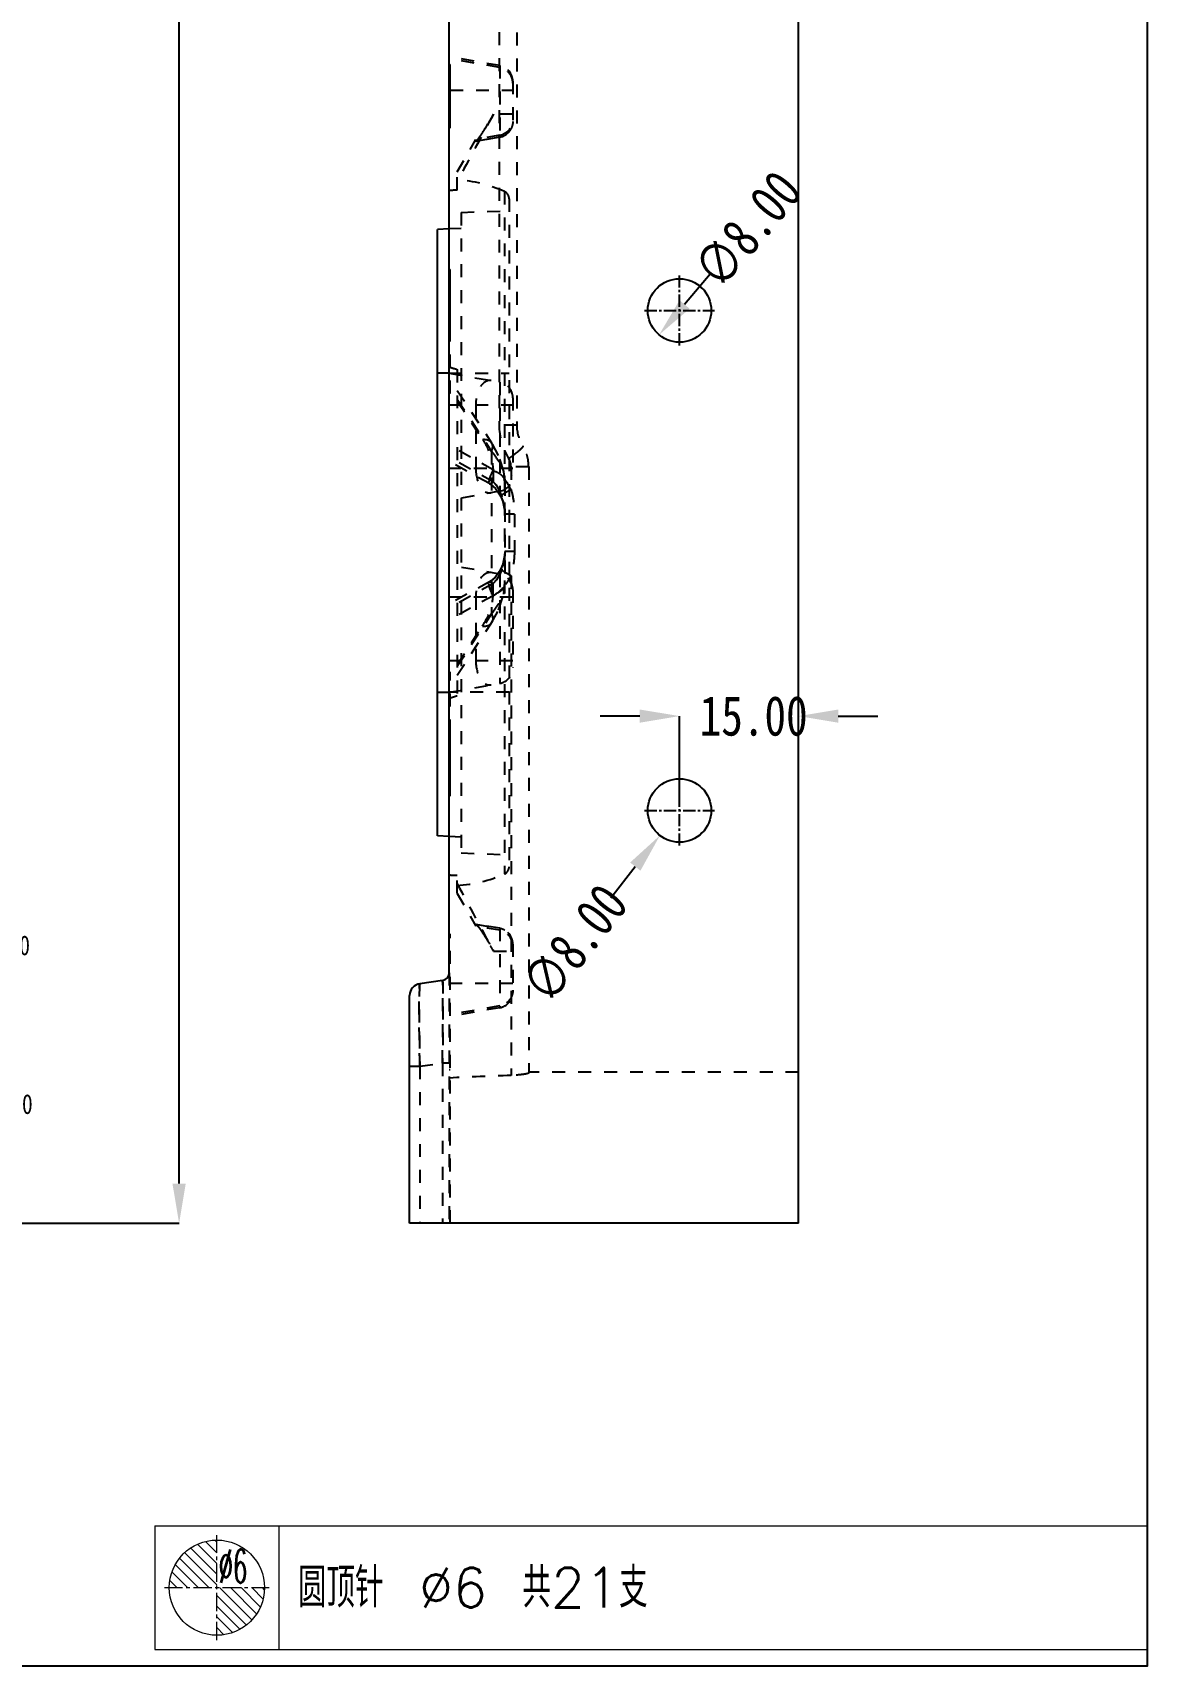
# Model space of a CAD drawing. Header units: millimetres. Extents: x 780 to 4384, y -938 to 1268.
# Drawn here: x 2086.3 to 2226.7, y -202.3 to 3.5 of the extents above; entities that cross this region are included whole.
import ezdxf

# ---------------------------------------------------------------- set-up
doc = ezdxf.new("R2010")
doc.units = ezdxf.units.MM
doc.header["$LTSCALE"] = 16.335
doc.header["$PDMODE"] = 3
doc.header["$PDSIZE"] = 0.3125
doc.linetypes.add('CENTER', pattern=[0.6, 0.375, -0.075, 0.075, -0.075])
doc.linetypes.add('HIDDEN', pattern=[0.2, 0.1, -0.1])
doc.layers.get('0').update_dxf_attribs({"linetype": 'CONTINUOUS'})
doc.layers.get('Defpoints').update_dxf_attribs({"linetype": 'CONTINUOUS'})
doc.layers.add('DEFAULT_2', color=8, linetype='HIDDEN')
doc.layers.add('dim', color=82, linetype='CONTINUOUS', lineweight=9)
doc.layers.add('epin', color=13, linetype='CONTINUOUS', lineweight=9)
doc.styles.get("Standard").update_dxf_attribs({"font": 'txt', "width": 0.8})
doc.styles.add('TXT', font='txt.shx', dxfattribs={"bigfont": 'gbcbig.shx'})
doc.styles.add('TXT05', font='txt.shx', dxfattribs={"width": 0.5, "bigfont": 'gbcbig.shx'})
doc.dimstyles.get("Standard").update_dxf_attribs({"dimtxt": 0.15625, "dimasz": 0.1875, "dimexe": 0.125, "dimexo": 0.0625, "dimtad": 0, "dimtih": 1, "dimtoh": 1, "dimdsep": 46, "dimtxsty": 'Standard', "dimcen": 0.09, "dimadec": 0, "dimazin": 0, "dimtp": 0.01, "dimtm": 0.01, "dimtfac": 1, "dimtofl": 0, "dimtmove": 0, "dimatfit": 3, "dimfxl": 0, "dimtolj": 1, "dimarcsym": 0})

# ---------------------------------------------------------------- blocks, each defined once
blk = doc.blocks.new('*D95')
at = {"color": 4, "lineweight": -2}
for p, q in [((2162.74, -82.56), (2157.74, -82.56)), ((2167.74, -92.41), (2167.74, -82.56)), ((2182.74, -89.9), (2182.74, -82.56)), ((2187.74, -82.56), (2192.74, -82.56))]:
    blk.add_line(p, q, dxfattribs=at)
at = {"color": 4}
for points in [[(2162.74, -81.73), (2162.74, -83.39), (2167.74, -82.56)], [(2187.74, -81.73), (2187.74, -83.39), (2182.74, -82.56)]]:
    blk.add_solid(points, dxfattribs=at)
at = {"layer": 'Defpoints', "color": 0}
for p in [(2182.74, -82.56), (2182.74, -89.9), (2167.74, -92.41)]:
    blk.add_point(p, dxfattribs=at)
at = {"color": 6, "insert": (2177.08, -82.56), "char_height": 5, "attachment_point": 5}
blk.add_mtext('\\A1;15.00', dxfattribs=at)
blk = doc.blocks.new('*D96')
at = {"color": 4, "lineweight": -2}
blk.add_line((2159.07, -105.45), (2162.17, -101.52), dxfattribs=at)
at = {"color": 4}
blk.add_solid([(2161.52, -101.01), (2162.82, -102.04), (2165.27, -97.6)], dxfattribs=at)
at = {"layer": 'Defpoints', "color": 0}
for p in [(2170.22, -91.32), (2165.27, -97.6)]:
    blk.add_point(p, dxfattribs=at)
at = {"color": 6, "insert": (2154.53, -111.21), "char_height": 5, "attachment_point": 5, "rotation": 51.7317}
blk.add_mtext('\\A1;∅8.00', dxfattribs=at)
blk = doc.blocks.new('*D97')
at = {"color": 4, "lineweight": -2}
blk.add_line((2171.61, -26.87), (2168.39, -30.69), dxfattribs=at)
at = {"color": 4}
blk.add_solid([(2167.75, -30.16), (2169.02, -31.23), (2165.17, -34.52)], dxfattribs=at)
at = {"layer": 'Defpoints', "color": 0}
for p in [(2170.32, -28.4), (2165.17, -34.52)]:
    blk.add_point(p, dxfattribs=at)
at = {"color": 6, "insert": (2176.33, -21.25), "char_height": 5, "attachment_point": 5, "rotation": 49.9213}
blk.add_mtext('\\A1;∅8.00', dxfattribs=at)
blk = doc.blocks.new('*D101')
at = {"color": 4, "lineweight": -2}
for p, q in [((2032.4, 143.54), (2104.71, 143.54)), ((2104.71, 138.54), (2104.71, 58.06)), ((2104.71, -141.46), (2104.71, 40.06)), ((2032.4, -146.46), (2104.71, -146.46))]:
    blk.add_line(p, q, dxfattribs=at)
at = {"color": 4}
for points in [[(2103.87, 138.54), (2105.54, 138.54), (2104.71, 143.54)], [(2103.87, -141.46), (2105.54, -141.46), (2104.71, -146.46)]]:
    blk.add_solid(points, dxfattribs=at)
at = {"layer": 'Defpoints', "color": 0}
for p in [(2032.4, 143.54), (2032.4, -146.46), (2104.71, -146.46)]:
    blk.add_point(p, dxfattribs=at)
at = {"color": 6, "insert": (2104.71, 49.06), "char_height": 5, "attachment_point": 5, "rotation": 90}
blk.add_mtext('\\A1;290.00', dxfattribs=at)
blk = doc.blocks.new('*D108')
at = {"layer": 'Defpoints', "color": 0}
for p in [(2011.56, 118.54), (2078.02, 118.54), (1958.26, -1.46)]:
    blk.add_point(p, dxfattribs=at)
at = {"layer": 'dim', "color": 4, "lineweight": -2}
blk.add_line((2011.56, 118.54), (2078.02, 118.54), dxfattribs=at)
at = {"layer": 'dim', "color": 6, "insert": (2082.19, 118.54), "char_height": 2.5, "attachment_point": 5}
blk.add_mtext('\\A1;120.00', dxfattribs=at)
blk = doc.blocks.new('*D109')
at = {"layer": 'Defpoints', "color": 0}
for p in [(2048.26, 128.54), (2078.02, 128.54), (1958.26, -1.46)]:
    blk.add_point(p, dxfattribs=at)
at = {"layer": 'dim', "color": 4, "lineweight": -2}
blk.add_line((2048.26, 128.54), (2078.02, 128.54), dxfattribs=at)
at = {"layer": 'dim', "color": 6, "insert": (2082.19, 128.54), "char_height": 2.5, "attachment_point": 5}
blk.add_mtext('\\A1;130.00', dxfattribs=at)
blk = doc.blocks.new('*D116')
at = {"layer": 'Defpoints', "color": 0}
for p in [(1958.26, -1.46), (2011.56, -111.46), (2078.02, -111.46)]:
    blk.add_point(p, dxfattribs=at)
at = {"layer": 'dim', "color": 4, "lineweight": -2}
blk.add_line((2011.56, -111.46), (2078.02, -111.46), dxfattribs=at)
at = {"layer": 'dim', "color": 6, "insert": (2081.85, -111.46), "char_height": 2.5, "attachment_point": 5}
blk.add_mtext('\\A1;110.00', dxfattribs=at)
blk = doc.blocks.new('*D117')
at = {"layer": 'Defpoints', "color": 0}
for p in [(1958.26, -1.46), (2048.26, -131.46), (2078.02, -131.46)]:
    blk.add_point(p, dxfattribs=at)
at = {"layer": 'dim', "color": 4, "lineweight": -2}
blk.add_line((2048.26, -131.46), (2078.02, -131.46), dxfattribs=at)
at = {"layer": 'dim', "color": 6, "insert": (2082.19, -131.46), "char_height": 2.5, "attachment_point": 5}
blk.add_mtext('\\A1;130.00', dxfattribs=at)
blk = doc.blocks.new('epin_ejp_6')
at = {"layer": 'epin'}
h = blk.add_hatch(dxfattribs=at)
h.set_pattern_fill('_ANSI31', color=123, scale=0.15, angle=90, style=0)
h.set_pattern_definition([(135, (-1265.0037, -63.5429), (-0.3367596, -0.3367596), [])])
h.paths.add_polyline_path([(0, 3, 0.414214), (-3, 0), (0, 0)])
h.paths.add_polyline_path([(3, 0), (0, 0), (0, -3, 0.414214)])
at = {"layer": 'epin', "color": 1, "linetype": 'CENTER', "ltscale": 0.186593}
for p, q in [((0, -3.3), (0, 3.3)), ((-3.3, 0), (3.3, 0))]:
    blk.add_line(p, q, dxfattribs=at)
at = {"layer": 'epin'}
blk.add_circle((0, 0), 3, dxfattribs=at)
at = {"layer": 'epin', "color": 6, "style": 'TXT05', "width": 0.5}
blk.add_text('%%c6', height=2.1, dxfattribs=at).set_placement((0.12, 0.3))

msp = doc.modelspace()

# ---------------------------------------------------------------- linework, layer by layer
at = {"color": 7, "linetype": 'Continuous'}
for p, q in [((2182.743, -146.457), (2182.743, 143.543)), ((2138.743, -0.457), (2138.743, 111.971)), ((2138.743, -0.457), (2138.843, -0.457)), ((2138.743, -114.885), (2138.743, -0.553)), ((2138.843, -8.457), (2138.843, -0.457)), ((2138.743, -3.716), (2138.843, -3.716)), ((2138.743, -8.457), (2138.843, -8.457)), ((2138.743, -21.188), (2137.236, -21.267)), ((2137.236, -97.647), (2137.236, -21.267)), ((2138.743, -26.305), (2138.843, -26.305)), ((2138.843, -34.305), (2138.843, -26.305)), ((2138.743, -27.769), (2138.843, -27.769)), ((2138.743, -34.305), (2138.843, -34.305)), ((2138.743, -39.357), (2137.236, -39.357)), ((2137.236, -79.557), (2138.743, -79.557)), ((2138.743, -84.609), (2138.843, -84.609)), ((2138.843, -92.609), (2138.843, -84.609)), ((2138.743, -91.145), (2138.843, -91.145)), ((2138.743, -92.609), (2138.843, -92.609)), ((2138.743, -97.726), (2137.236, -97.647)), ((2137.883, -115.875), (2135.035, -116.276)), ((2133.743, -146.457), (2133.743, -117.761)), ((2182.743, -146.457), (2133.743, -146.457))]:
    msp.add_line(p, q, dxfattribs=at)
at = {"color": 1, "linetype": 'CENTER', "ltscale": 0.248791}
for p, q in [((2167.743, -35.857), (2167.743, -27.057)), ((2163.343, -31.457), (2172.143, -31.457)), ((2167.743, -98.857), (2167.743, -90.057)), ((2163.343, -94.457), (2172.143, -94.457))]:
    msp.add_line(p, q, dxfattribs=at)
msp.add_lwpolyline([(1806.412, 185.918), (2226.668, 185.918), (2226.668, -202.277), (1806.412, -202.277)], close=True)
at = {"color": 7, "linetype": 'Continuous'}
for centre in [(2167.743, -31.457), (2167.743, -94.457)]:
    msp.add_circle(centre, 4, dxfattribs=at)
for centre, radius, start, end in [((2137.743, -114.885), 1, 278, 0), ((2135.243, -117.761), 1.5, 98, 180)]:
    msp.add_arc(centre, radius, start, end, dxfattribs=at)
at = {"layer": 'DEFAULT_2', "color": 8, "linetype": 'HIDDEN'}
for p, q in [((2147.243, 81.963), (2147.243, -45.886)), ((2145.02, 59.136), (2145.02, -45.886)), ((2145.091, -0.611), (2138.743, 0.508)), ((2145.091, -0.853), (2138.743, 0.259)), ((2138.743, -0.553), (2138.743, -0.457)), ((2145.091, -0.611), (2145.091, -9.617)), ((2138.843, -3.716), (2146.743, -3.716)), ((2146.743, -2.581), (2146.743, -7.647)), ((2146.743, -6.736), (2144.316, -6.736)), ((2139.743, -13.992), (2142.08, -9.904)), ((2145.091, -9.373), (2142.08, -9.904)), ((2142.08, -10.123), (2145.091, -9.596)), ((2142.08, -9.904), (2142.08, -10.123)), ((2142.08, -10.123), (2142.098, -10.145)), ((2145.091, -9.617), (2142.098, -10.145)), ((2139.743, -16.313), (2139.743, -13.992)), ((2145.684, -16.465), (2145.684, -102.449)), ((2146.281, -17.384), (2146.281, -101.53)), ((2140.251, -19.106), (2146.281, -18.896)), ((2140.251, -19.106), (2140.251, -99.808)), ((2140.251, -21.109), (2138.743, -21.188)), ((2138.843, -41.903), (2138.843, -34.305)), ((2139.743, -38.884), (2139.743, -80.03)), ((2138.743, -39.357), (2146.281, -39.357)), ((2138.743, -39.357), (2145.091, -40.476)), ((2145.091, -40.476), (2145.091, -54.238)), ((2138.743, -41.888), (2138.843, -41.903)), ((2139.743, -41.53), (2144.071, -48.119)), ((2139.743, -42.64), (2144.064, -49.217)), ((2139.743, -42.867), (2142.918, -47.699)), ((2146.743, -42.446), (2146.743, -52.268)), ((2138.743, -43.357), (2146.743, -43.357)), ((2142.08, -43.357), (2142.08, -51.357)), ((2147.243, -45.886), (2145.02, -45.886)), ((2144.261, -51.523), (2138.743, -48.477)), ((2144.064, -49.217), (2144.064, -69.697)), ((2144.955, -49.722), (2144.071, -48.119)), ((2144.261, -53.041), (2138.743, -49.995)), ((2143.813, -53.274), (2138.743, -50.476)), ((2146.743, -51.357), (2138.743, -51.357)), ((2145.6, -51.728), (2144.944, -49.698)), ((2148.743, -51.154), (2146.52, -51.154)), ((2146.52, -51.154), (2146.52, -54.029)), ((2148.743, -51.154), (2148.743, -127.531)), ((2143.813, -53.274), (2143.997, -53.387)), ((2143.813, -53.274), (2144.026, -53.408)), ((2143.997, -53.387), (2144.546, -53.868)), ((2144.026, -53.408), (2144.573, -53.898)), ((2144.261, -51.652), (2144.261, -53.041)), ((2145.743, -53.171), (2145.598, -51.715)), ((2145.743, -53.17), (2145.743, -65.744)), ((2145.091, -54.238), (2138.743, -55.357)), ((2144.546, -53.868), (2145.043, -54.541)), ((2144.573, -53.898), (2145.066, -54.58)), ((2145.043, -54.541), (2145.239, -54.903)), ((2145.066, -54.58), (2145.239, -54.903)), ((2145.239, -54.903), (2145.391, -54.921)), ((2145.239, -54.903), (2145.466, -55.463)), ((2145.466, -55.463), (2145.704, -56.502)), ((2145.704, -56.502), (2145.743, -57.109)), ((2146.943, -57.112), (2145.743, -57.112)), ((2146.943, -57.112), (2146.943, -61.802)), ((2145.091, -64.676), (2138.743, -63.557)), ((2145.483, -63.399), (2145.239, -64.011)), ((2145.466, -63.451), (2145.239, -64.011)), ((2145.711, -62.357), (2145.483, -63.399)), ((2145.743, -61.805), (2145.711, -62.357)), ((2146.943, -61.802), (2145.743, -61.802)), ((2143.812, -65.64), (2138.743, -68.439)), ((2144.026, -65.507), (2143.813, -65.64)), ((2144.573, -65.016), (2144.026, -65.507)), ((2145.043, -64.373), (2144.546, -65.046)), ((2145.066, -64.334), (2144.573, -65.016)), ((2145.239, -64.011), (2145.043, -64.373)), ((2145.239, -64.011), (2145.066, -64.334)), ((2145.091, -64.676), (2145.091, -78.438)), ((2145.239, -64.011), (2145.391, -63.994)), ((2145.598, -67.199), (2145.743, -65.743)), ((2146.52, -64.885), (2146.52, -127.826)), ((2144.261, -65.874), (2138.743, -68.92)), ((2144.261, -67.391), (2138.743, -70.437)), ((2146.743, -67.557), (2138.743, -67.557)), ((2142.08, -67.557), (2142.08, -75.557)), ((2144.261, -67.262), (2144.261, -65.874)), ((2144.944, -69.216), (2145.6, -67.186)), ((2146.743, -66.646), (2146.743, -76.468)), ((2139.743, -76.274), (2144.064, -69.697)), ((2144.071, -70.796), (2144.955, -69.192)), ((2139.743, -77.384), (2144.071, -70.795)), ((2139.743, -76.047), (2142.918, -71.215)), ((2138.743, -75.557), (2146.743, -75.557)), ((2138.843, -77.011), (2138.743, -77.026)), ((2138.843, -84.609), (2138.843, -77.011)), ((2138.743, -79.557), (2145.091, -78.438)), ((2146.281, -79.557), (2138.743, -79.557)), ((2140.251, -97.805), (2138.743, -97.726)), ((2140.251, -99.808), (2146.281, -100.019)), ((2139.743, -104.922), (2139.743, -102.601)), ((2139.743, -104.922), (2142.08, -109.01)), ((2142.08, -108.791), (2142.098, -108.769)), ((2142.08, -108.791), (2145.091, -109.318)), ((2142.08, -108.791), (2142.08, -109.01)), ((2145.091, -109.541), (2142.08, -109.01)), ((2145.091, -109.297), (2142.098, -108.769)), ((2138.743, -110.02), (2138.843, -110.002)), ((2138.843, -146.457), (2138.843, -110.002)), ((2145.091, -109.297), (2145.091, -119.303)), ((2144.316, -112.178), (2146.743, -112.178)), ((2146.743, -111.273), (2146.743, -117.333)), ((2138.743, -114.885), (2138.743, -146.457)), ((2138.743, -116.205), (2146.743, -116.205)), ((2145.091, -119.068), (2138.743, -120.181)), ((2145.091, -119.303), (2138.743, -120.422)), ((2138.743, -119.614), (2138.843, -119.601)), ((2138.743, -122.784), (2138.843, -122.784)), ((2138.743, -125.543), (2138.843, -125.543)), ((2133.743, -126.673), (2135.035, -126.673)), ((2135.035, -126.673), (2137.883, -126.273)), ((2135.035, -126.673), (2135.035, -146.457)), ((2138.743, -126.273), (2137.883, -126.273)), ((2137.883, -126.273), (2137.883, -146.457)), ((2138.843, -127.144), (2138.743, -127.144)), ((2182.743, -127.427), (2148.743, -127.427))]:
    msp.add_line(p, q, dxfattribs=at)
for points in [[(2145.239, -54.903), (2145.483, -55.515), (2145.711, -56.557), (2145.743, -57.109)], [(2145.743, -61.805), (2145.704, -62.412), (2145.466, -63.451)], [(2144.546, -65.046), (2143.997, -65.527), (2143.813, -65.64)]]:
    msp.add_lwpolyline(points, dxfattribs=at)
for centre, radius, start, end in [((2144.743, -2.581), 2, 0, 80), ((2144.777, -2.811), 1.966, 0.01684, 6.5994), ((2692.659, -307.456), 625.389, 151.258969, 152.14263), ((2109.856, 12.113), 39.278, 330.1917, 331.32129), ((2110.111, 11.968), 38.985, 330.19072, 330.71745), ((2109.634, 12.237), 39.533, 330.71551, 331.31849), ((2144.743, -7.403), 2, 280, 0), ((2144.743, -7.648), 2, 280, 0), ((2137.331, -5.946), 6.379, 322.10616, 323.15068), ((2144.748, -7.64), 1.985, 279.92914, 282.09668), ((2144.738, -7.6), 2.027, 282.13398, 299.72775), ((2139.711, -32.132), 15.819, 89.8838, 93.50798), ((2138.743, -32.077), 17.085, 66.03052, 86.64451), ((2145.276, -17.384), 1.005, 0, 66.03052), ((2146.333, -16.884), 22.965, 250.70182, 253.32511), ((2144.743, -42.446), 2, 0, 80), ((2153.02, -45.886), 8, 180.00007, 211.78826), ((2152.243, -45.886), 5, 180, 211.78833), ((2143.743, -51.154), 5, 0, 31.78833), ((2135.439, -33.871), 19.484, 303.59361, 303.82173), ((2144.522, -51.152), 1.997, 359.99823, 31.78305), ((2136.516, -35.453), 17.57, 303.77837, 305.66291), ((2144.743, -52.268), 2, 280, 0), ((2140.947, -56.655), 6.155, 35.99408, 37.39997), ((2140.719, -56.816), 6.434, 30.06492, 35.96091), ((2141.2, -56.053), 4.312, 30.20752, 34.65051), ((2140.661, -56.37), 4.938, 26.66697, 30.22993), ((2140.339, -56.535), 5.299, 25.77541, 26.6983), ((2139.944, -56.72), 5.735, 21.11889, 25.72844), ((2139.458, -56.912), 6.257, 18.5548, 21.15402), ((2149.808, -60.968), 7.667, 121.03765, 122.21021), ((2153.269, -67.001), 14.623, 117.48828, 118.61967), ((2140.43, -56.986), 6.77, 25.89601, 30.0824), ((2140.616, -62.519), 4.989, 329.48136, 334.27375), ((2144.743, -66.646), 2, 0, 80), ((2140.083, -62.258), 5.583, 334.23338, 336.90953), ((2139.627, -62.065), 6.078, 336.91883, 340.82923), ((2139.34, -61.962), 6.383, 340.8031, 341.43695), ((2149.808, -57.946), 7.667, 237.79033, 238.96389), ((2140.741, -62.112), 6.408, 323.38521, 329.85353), ((2153.268, -51.915), 14.62, 241.38125, 242.51281), ((2140.435, -61.931), 6.765, 329.82974, 334.1055), ((2144.743, -76.468), 2, 280, 0), ((2146.333, -102.03), 22.965, 106.67489, 109.29818), ((2139.711, -86.782), 15.819, 266.49202, 270.1162), ((2138.743, -86.837), 17.085, 273.35549, 293.96948), ((2145.276, -101.53), 1.005, 293.96948, 0), ((2692.659, 188.541), 625.389, 207.85737, 208.741031), ((2137.331, -112.969), 6.379, 36.84932, 37.89384), ((2144.743, -111.267), 2, 0, 80), ((2144.748, -111.274), 1.985, 77.90332, 80.07086), ((2144.743, -111.511), 2, 0, 80), ((2144.738, -111.314), 2.027, 60.27227, 77.86602), ((2109.856, -131.027), 39.278, 28.67871, 29.8083), ((2110.111, -130.882), 38.985, 29.28258, 29.80929), ((2109.634, -131.151), 39.533, 28.68151, 29.28451), ((2144.776, -117.11), 1.967, 353.58926, 359.98403), ((2144.743, -117.333), 2, 280, 0)]:
    msp.add_arc(centre, radius, start, end, dxfattribs=at)
for centre, major_axis, ratio, start_param, end_param in [((2143.851, -43.357), (0, 3.084), 0.5743515, -0.1009295, 1.5707963), ((2143.851, -51.357), (0, 3.084), 0.5743515, -4.712389, -3.0406631), ((2143.851, -67.557), (0, 3.084), 0.5743515, -0.1009294, 1.5707963), ((2143.851, -75.557), (0, 3.084), 0.5743515, 1.5707963, 3.2425222), ((2168.6, -171.457), (164.322, 0), 0.2679492, 1.7055738, 1.7535055)]:
    msp.add_ellipse(centre, major_axis=major_axis, ratio=ratio, start_param=start_param, end_param=end_param, dxfattribs=at)
for points, knots in [([(2146.743, -2.81), (2146.743, -2.58), (2146.661, -2.116), (2146.306, -1.506), (2145.764, -1.053), (2145.319, -0.893), (2145.091, -0.853)], [0, 0, 0, 0, 0.2493619, 0.4990686, 0.7493029, 1, 1, 1, 1]), ([(2142.436, -9.772), (2142.575, -9.586), (2142.874, -9.155), (2143.516, -8.152), (2143.996, -7.321), (2144.316, -6.736)], [0, 0, 0, 0, 0.1950368, 0.4400932, 1, 1, 1, 1]), ([(2142.951, -9.029), (2143.031, -8.908), (2143.372, -8.376), (2143.696, -7.834), (2143.938, -7.412)], [0, 0, 0, 0, 0.2306356, 1, 1, 1, 1]), ([(2142.951, -9.029), (2143.031, -8.907), (2143.372, -8.376), (2143.696, -7.834), (2143.938, -7.412)], [0, 0, 0, 0, 0.2306396, 1, 1, 1, 1]), ([(2146.743, -7.641), (2146.743, -7.871), (2146.661, -8.335), (2146.306, -8.944), (2145.764, -9.396), (2145.319, -9.556), (2145.091, -9.596)], [0, 0, 0, 0, 0.249239, 0.4988894, 0.7491688, 1, 1, 1, 1]), ([(2142.098, -10.145), (2142.116, -10.142), (2142.159, -10.104), (2142.23, -10.032), (2142.327, -9.915), (2142.397, -9.823), (2142.436, -9.772)], [0, 0, 0, 0, 0.1089101, 0.3158401, 0.615924, 1, 1, 1, 1]), ([(2142.098, -10.145), (2142.099, -10.145), (2142.108, -10.142), (2142.116, -10.137), (2142.122, -10.133)], [0, 0, 0, 0, 0.1959887, 1, 1, 1, 1]), ([(2142.098, -10.145), (2142.099, -10.145), (2142.108, -10.142), (2142.116, -10.137), (2142.122, -10.133)], [0, 0, 0, 0, 0.1961177, 1, 1, 1, 1]), ([(2142.122, -10.133), (2142.159, -10.108), (2142.242, -10.017), (2142.319, -9.924), (2142.365, -9.864)], [0, 0, 0, 0, 0.370161, 1, 1, 1, 1]), ([(2142.436, -9.771), (2142.475, -9.72), (2142.653, -9.477), (2142.821, -9.227), (2142.951, -9.029)], [0, 0, 0, 0, 0.2142005, 1, 1, 1, 1]), ([(2142.918, -47.699), (2143.039, -47.687), (2143.275, -47.684), (2143.606, -47.752), (2143.882, -47.895), (2144.019, -48.04), (2144.071, -48.119)], [0, 0, 0, 0, 0.2856412, 0.5452008, 0.7799654, 1, 1, 1, 1]), ([(2142.918, -47.699), (2143.128, -48.02), (2143.832, -49.228), (2144.261, -50.634), (2144.261, -51.652)], [0, 0, 0, 0, 0.2736252, 1, 1, 1, 1]), ([(2144.064, -49.217), (2144.11, -49.12), (2144.181, -48.925), (2144.224, -48.629), (2144.191, -48.354), (2144.118, -48.19), (2144.071, -48.119)], [0, 0, 0, 0, 0.281663, 0.5397185, 0.7761472, 1, 1, 1, 1]), ([(2144.064, -49.217), (2144.324, -49.534), (2144.79, -50.173), (2145.476, -51.456), (2145.743, -52.503), (2145.743, -53.17)], [0, 0, 0, 0, 0.2820888, 0.5413543, 1, 1, 1, 1]), ([(2147.993, -48.52), (2148.008, -48.544), (2148, -48.6), (2147.966, -48.665), (2147.898, -48.766), (2147.767, -48.91), (2147.46, -49.198), (2146.941, -49.606), (2146.479, -49.929), (2146.22, -50.101)], [0, 0, 0, 0, 0.0339561, 0.0600589, 0.09349, 0.183016, 0.3016275, 0.6146652, 1, 1, 1, 1]), ([(2147.993, -48.52), (2148.005, -48.539), (2148.002, -48.602), (2147.949, -48.695), (2147.854, -48.817), (2147.713, -48.962), (2147.529, -49.13), (2147.212, -49.395), (2146.948, -49.593), (2146.759, -49.728)], [0, 0, 0, 0, 0.0369136, 0.0958815, 0.1827488, 0.2978253, 0.439597, 0.6058903, 1, 1, 1, 1]), ([(2144.261, -51.523), (2144.156, -51.726), (2144.016, -52.027), (2143.868, -52.421), (2143.79, -52.674), (2143.743, -52.894), (2143.724, -53.086), (2143.752, -53.241), (2143.812, -53.274)], [0, 0, 0, 0, 0.3682724, 0.5324404, 0.6761724, 0.7958386, 0.8890994, 1, 1, 1, 1]), ([(2143.813, -53.274), (2143.867, -53.303), (2143.994, -53.261), (2144.131, -53.162), (2144.216, -53.085), (2144.261, -53.041)], [0, 0, 0, 0, 0.3511501, 0.6370634, 1, 1, 1, 1]), ([(2143.813, -53.274), (2143.867, -53.303), (2143.994, -53.261), (2144.131, -53.162), (2144.216, -53.085), (2144.261, -53.041)], [0, 0, 0, 0, 0.3511848, 0.6370917, 1, 1, 1, 1]), ([(2146.52, -54.029), (2146.27, -53.515), (2145.645, -52.548), (2144.756, -51.796), (2144.261, -51.523)], [0, 0, 0, 0, 0.5029043, 1, 1, 1, 1]), ([(2144.261, -51.652), (2144.466, -51.695), (2144.856, -51.831), (2145.343, -52.179), (2145.665, -52.64), (2145.743, -52.998), (2145.743, -53.17)], [0, 0, 0, 0, 0.2757787, 0.5346966, 0.7740508, 1, 1, 1, 1]), ([(2144.261, -53.041), (2144.533, -53.284), (2144.979, -53.89), (2145.272, -54.569), (2145.391, -54.921)], [0, 0, 0, 0, 0.4960246, 1, 1, 1, 1]), ([(2146.52, -54.029), (2146.339, -54.123), (2146.015, -54.3), (2145.646, -54.526), (2145.422, -54.683), (2145.315, -54.775), (2145.252, -54.838), (2145.232, -54.889), (2145.239, -54.903)], [0, 0, 0, 0, 0.3890352, 0.7043144, 0.8230618, 0.9118631, 0.9697008, 1, 1, 1, 1]), ([(2145.4, -54.703), (2145.357, -54.737), (2145.301, -54.784), (2145.249, -54.849), (2145.236, -54.877), (2145.236, -54.888)], [0, 0, 0, 0, 0.6523402, 0.8618107, 1, 1, 1, 1]), ([(2145.743, -57.109), (2145.743, -56.735), (2145.678, -55.993), (2145.507, -55.269), (2145.391, -54.921)], [0, 0, 0, 0, 0.5047646, 1, 1, 1, 1]), ([(2146.265, -54.165), (2146.229, -54.185), (2146.091, -54.261), (2145.955, -54.339), (2145.855, -54.399)], [0, 0, 0, 0, 0.2634861, 1, 1, 1, 1]), ([(2146.52, -54.029), (2146.666, -54.528), (2146.87, -55.552), (2146.943, -56.592), (2146.943, -57.112)], [0, 0, 0, 0, 0.499519, 1, 1, 1, 1]), ([(2145.743, -61.805), (2145.743, -62.179), (2145.678, -62.921), (2145.507, -63.646), (2145.391, -63.994)], [0, 0, 0, 0, 0.5047646, 1, 1, 1, 1]), ([(2146.943, -61.802), (2146.943, -62.322), (2146.87, -63.363), (2146.666, -64.386), (2146.52, -64.885)], [0, 0, 0, 0, 0.5004492, 1, 1, 1, 1]), ([(2144.261, -67.391), (2144.156, -67.188), (2144.016, -66.887), (2143.868, -66.493), (2143.79, -66.24), (2143.743, -66.02), (2143.724, -65.828), (2143.752, -65.674), (2143.812, -65.64)], [0, 0, 0, 0, 0.3682724, 0.5324404, 0.6761724, 0.7958386, 0.8890994, 1, 1, 1, 1]), ([(2143.813, -65.64), (2143.867, -65.611), (2143.994, -65.654), (2144.131, -65.752), (2144.216, -65.829), (2144.261, -65.874)], [0, 0, 0, 0, 0.3511848, 0.6370917, 1, 1, 1, 1]), ([(2143.813, -65.64), (2143.867, -65.611), (2143.994, -65.654), (2144.131, -65.752), (2144.216, -65.829), (2144.261, -65.874)], [0, 0, 0, 0, 0.3511501, 0.6370634, 1, 1, 1, 1]), ([(2144.064, -69.697), (2144.324, -69.38), (2144.79, -68.741), (2145.476, -67.459), (2145.743, -66.411), (2145.743, -65.744)], [0, 0, 0, 0, 0.2820694, 0.5413214, 1, 1, 1, 1]), ([(2145.391, -63.994), (2145.272, -64.346), (2144.979, -65.025), (2144.533, -65.63), (2144.261, -65.874)], [0, 0, 0, 0, 0.5040995, 1, 1, 1, 1]), ([(2144.261, -67.391), (2144.756, -67.118), (2145.645, -66.366), (2146.27, -65.399), (2146.52, -64.885)], [0, 0, 0, 0, 0.4972552, 1, 1, 1, 1]), ([(2145.743, -65.744), (2145.743, -65.916), (2145.665, -66.274), (2145.343, -66.735), (2144.856, -67.083), (2144.466, -67.219), (2144.261, -67.262)], [0, 0, 0, 0, 0.2259492, 0.4653034, 0.7242213, 1, 1, 1, 1]), ([(2146.52, -64.885), (2146.339, -64.791), (2146.015, -64.614), (2145.646, -64.389), (2145.422, -64.231), (2145.315, -64.14), (2145.252, -64.076), (2145.232, -64.026), (2145.239, -64.011)], [0, 0, 0, 0, 0.389034, 0.7043135, 0.8230612, 0.9118629, 0.9697011, 1, 1, 1, 1]), ([(2145.4, -64.211), (2145.358, -64.177), (2145.301, -64.13), (2145.249, -64.065), (2145.236, -64.038), (2145.236, -64.026)], [0, 0, 0, 0, 0.652311, 0.8617936, 1, 1, 1, 1]), ([(2146.265, -64.749), (2146.229, -64.729), (2146.091, -64.653), (2145.955, -64.575), (2145.855, -64.515)], [0, 0, 0, 0, 0.2634809, 1, 1, 1, 1]), ([(2142.918, -71.215), (2143.128, -70.894), (2143.832, -69.686), (2144.261, -68.28), (2144.261, -67.262)], [0, 0, 0, 0, 0.2736419, 1, 1, 1, 1]), ([(2144.064, -69.697), (2144.11, -69.795), (2144.181, -69.989), (2144.224, -70.285), (2144.191, -70.561), (2144.118, -70.724), (2144.071, -70.795)], [0, 0, 0, 0, 0.281663, 0.5397185, 0.7761472, 1, 1, 1, 1]), ([(2142.918, -71.215), (2143.039, -71.228), (2143.275, -71.231), (2143.606, -71.162), (2143.882, -71.019), (2144.019, -70.875), (2144.071, -70.796)], [0, 0, 0, 0, 0.2856412, 0.5452008, 0.7799654, 1, 1, 1, 1]), ([(2142.098, -108.769), (2142.099, -108.77), (2142.108, -108.772), (2142.116, -108.777), (2142.122, -108.781)], [0, 0, 0, 0, 0.1961179, 1, 1, 1, 1]), ([(2142.098, -108.769), (2142.099, -108.77), (2142.108, -108.772), (2142.116, -108.777), (2142.122, -108.781)], [0, 0, 0, 0, 0.1961149, 1, 1, 1, 1]), ([(2142.098, -108.769), (2142.116, -108.773), (2142.159, -108.81), (2142.23, -108.882), (2142.327, -109), (2142.397, -109.091), (2142.436, -109.143)], [0, 0, 0, 0, 0.1089076, 0.3158379, 0.615923, 1, 1, 1, 1]), ([(2142.122, -108.781), (2142.125, -108.783), (2142.136, -108.791), (2142.147, -108.8), (2142.155, -108.808)], [0, 0, 0, 0, 0.213854, 1, 1, 1, 1]), ([(2142.122, -108.781), (2142.125, -108.783), (2142.136, -108.791), (2142.147, -108.8), (2142.155, -108.808)], [0, 0, 0, 0, 0.2138436, 1, 1, 1, 1]), ([(2142.122, -108.781), (2142.159, -108.806), (2142.242, -108.897), (2142.319, -108.99), (2142.365, -109.05)], [0, 0, 0, 0, 0.3701633, 1, 1, 1, 1]), ([(2142.436, -109.143), (2142.475, -109.194), (2142.653, -109.437), (2142.821, -109.687), (2142.951, -109.885)], [0, 0, 0, 0, 0.2142005, 1, 1, 1, 1]), ([(2142.436, -109.143), (2142.576, -109.329), (2142.874, -109.76), (2143.516, -110.763), (2143.996, -111.593), (2144.316, -112.178)], [0, 0, 0, 0, 0.1950417, 0.4400985, 1, 1, 1, 1]), ([(2142.951, -109.885), (2143.031, -110.007), (2143.372, -110.538), (2143.696, -111.081), (2143.938, -111.502)], [0, 0, 0, 0, 0.2306356, 1, 1, 1, 1]), ([(2142.951, -109.885), (2143.031, -110.007), (2143.372, -110.538), (2143.696, -111.081), (2143.938, -111.502)], [0, 0, 0, 0, 0.2306396, 1, 1, 1, 1]), ([(2146.743, -111.273), (2146.743, -111.044), (2146.661, -110.579), (2146.306, -109.971), (2145.764, -109.519), (2145.319, -109.358), (2145.091, -109.318)], [0, 0, 0, 0, 0.249239, 0.4988894, 0.7491688, 1, 1, 1, 1]), ([(2135.035, -116.276), (2135.029, -116.276), (2135.022, -116.299), (2135.014, -116.334), (2135.006, -116.399), (2134.998, -116.486), (2134.991, -116.598), (2134.981, -116.795), (2134.971, -117.1), (2134.962, -117.534), (2134.956, -118.056), (2134.952, -118.662), (2134.951, -119.345), (2134.952, -120.099), (2134.958, -121.223), (2134.972, -122.746), (2134.998, -124.671), (2135.022, -125.997), (2135.035, -126.673)], [0, 0, 0, 0, 0.0016144, 0.0054096, 0.0115186, 0.0199587, 0.0307297, 0.0438186, 0.0768195, 0.1186834, 0.1690473, 0.2274239, 0.2932806, 0.3659586, 0.4447598, 0.6175485, 0.8050511, 1, 1, 1, 1]), ([(2135.035, -126.673), (2135.022, -125.998), (2134.998, -124.671), (2134.972, -122.746), (2134.958, -121.223), (2134.952, -120.098), (2134.951, -119.344), (2134.952, -118.661), (2134.956, -118.056), (2134.962, -117.534), (2134.971, -117.1), (2134.981, -116.795), (2134.991, -116.598), (2134.998, -116.486), (2135.006, -116.4), (2135.014, -116.334), (2135.022, -116.299), (2135.029, -116.276), (2135.035, -116.276)], [0, 0, 0, 0, 0.1949408, 0.3824747, 0.5553005, 0.6341141, 0.706789, 0.7726345, 0.8309976, 0.8813398, 0.923191, 0.956183, 0.9692689, 0.9800385, 0.9884788, 0.9945889, 0.9983852, 1, 1, 1, 1]), ([(2137.883, -115.875), (2137.887, -115.875), (2137.891, -115.899), (2137.897, -115.928), (2137.902, -115.993), (2137.907, -116.077), (2137.912, -116.187), (2137.918, -116.382), (2137.925, -116.685), (2137.931, -117.117), (2137.935, -117.638), (2137.938, -118.244), (2137.939, -118.928), (2137.938, -119.683), (2137.934, -120.811), (2137.924, -122.337), (2137.907, -124.267), (2137.891, -125.596), (2137.883, -126.273)], [0, 0, 0, 0, 0.0012619, 0.004786, 0.0106559, 0.0188798, 0.0294572, 0.0423748, 0.0751025, 0.1167926, 0.1670815, 0.2254839, 0.291444, 0.3643034, 0.4433368, 0.6167054, 0.8046739, 1, 1, 1, 1]), ([(2137.883, -126.273), (2137.891, -125.595), (2137.907, -124.265), (2137.924, -122.333), (2137.934, -120.805), (2137.938, -119.677), (2137.939, -118.922), (2137.938, -118.239), (2137.935, -117.634), (2137.931, -117.114), (2137.925, -116.683), (2137.918, -116.381), (2137.912, -116.187), (2137.907, -116.076), (2137.902, -115.993), (2137.897, -115.928), (2137.891, -115.899), (2137.887, -115.875), (2137.883, -115.875)], [0, 0, 0, 0, 0.1955265, 0.3837638, 0.5572371, 0.6362779, 0.7091001, 0.77499, 0.8333066, 0.8834917, 0.925088, 0.9577333, 0.9706128, 0.9811659, 0.9893751, 0.9952306, 0.998743, 1, 1, 1, 1]), ([(2146.743, -117.11), (2146.743, -117.341), (2146.661, -117.805), (2146.306, -118.415), (2145.764, -118.868), (2145.319, -119.028), (2145.091, -119.068)], [0, 0, 0, 0, 0.2493963, 0.4991188, 0.7493404, 1, 1, 1, 1]), ([(2146.731, -117.329), (2146.707, -117.541), (2146.591, -117.958), (2146.227, -118.495), (2145.712, -118.89), (2145.301, -119.032), (2145.091, -119.068)], [0, 0, 0, 0, 0.2496155, 0.4992443, 0.7494687, 1, 1, 1, 1]), ([(2148.743, -127.531), (2148.743, -127.537), (2148.73, -127.554), (2148.677, -127.581), (2148.56, -127.616), (2148.367, -127.657), (2148.104, -127.699), (2147.778, -127.74), (2147.243, -127.791), (2146.817, -127.816), (2146.52, -127.826)], [0, 0, 0, 0, 0.0089412, 0.0246332, 0.080266, 0.1685933, 0.2875054, 0.4341471, 0.6048755, 1, 1, 1, 1])]:
    msp.add_open_spline(points, degree=3, knots=knots, dxfattribs=at)
for points in [[(2144.747, -53.602), (2144.607, -53.398), (2144.446, -53.206), (2144.261, -53.041)], [(2145.236, -54.888), (2145.236, -54.893), (2145.236, -54.898), (2145.239, -54.903)], [(2144.261, -65.874), (2144.522, -65.641), (2144.736, -65.354), (2144.914, -65.053)], [(2145.236, -64.026), (2145.236, -64.021), (2145.236, -64.016), (2145.239, -64.011)]]:
    msp.add_open_spline(points, degree=3, dxfattribs=at)
at = {"layer": 'epin', "color": 13}
for p, q in [((2101.668, -184.566), (2226.668, -184.566)), ((2101.668, -184.566), (2101.668, -200.166)), ((2117.268, -184.566), (2117.268, -200.166)), ((2226.668, -184.566), (2226.668, -200.166)), ((2101.668, -200.166), (2226.668, -200.166))]:
    msp.add_line(p, q, dxfattribs=at)

# ---------------------------------------------------------------- block references
at = {"layer": 'epin', "xscale": 2, "yscale": 2, "zscale": 2}
msp.add_blockref('epin_ejp_6', (2109.468, -192.366), dxfattribs=at)

# ---------------------------------------------------------------- texts
at = {"layer": 'epin', "color": 6, "style": 'TXT'}
msp.add_text('圆顶针 %%c6 共21支', height=5, dxfattribs=at).set_placement((2119.668, -194.866))

# ---------------------------------------------------------------- dimensions: what is measured, and where the dimension line sits
dim = msp.add_linear_dim(base=(2104.708, -146.457), p1=(2032.401, 143.543), p2=(2032.401, -146.457), angle=90, dimstyle='Standard', override={"dimtxt": 5, "dimasz": 5, "dimexe": 0, "dimexo": 0, "dimgap": 0, "dimtih": 0, "dimtoh": 0, "dimzin": 0, "dimcen": 0, "dimclrd": 4, "dimclre": 4, "dimclrt": 6, "dimadec": 2, "dimtp": 0, "dimtm": 0, "dimtzin": 0})
dim.commit()
dim.dimension.update_dxf_attribs({"geometry": '*D101', "text_midpoint": (2104.708, 49.058), "dimtype": 160})
dim = msp.add_diameter_dim_2p(p1=(2170.319, -28.396), p2=(2165.168, -34.518), dimstyle='Standard', override={"dimtxt": 5, "dimasz": 5, "dimexe": 0, "dimexo": 0, "dimgap": 0, "dimtih": 0, "dimtoh": 0, "dimzin": 0, "dimcen": 0, "dimclrd": 4, "dimclre": 4, "dimclrt": 6, "dimadec": 2, "dimtp": 0, "dimtm": 0, "dimtzin": 0})
dim.commit()
dim.dimension.update_dxf_attribs({"geometry": '*D97', "text_midpoint": (2176.328, -21.255), "dimtype": 163})
dim = msp.add_linear_dim(base=(2182.743, -82.561), p1=(2167.743, -92.405), p2=(2182.743, -89.896), dimstyle='Standard', override={"dimtxt": 5, "dimasz": 5, "dimexe": 0, "dimexo": 0, "dimgap": 0, "dimtih": 0, "dimtoh": 0, "dimzin": 0, "dimcen": 0, "dimclrd": 4, "dimclre": 4, "dimclrt": 6, "dimadec": 2, "dimtp": 0, "dimtm": 0, "dimtzin": 0})
dim.commit()
dim.dimension.update_dxf_attribs({"geometry": '*D95', "text_midpoint": (2177.081, -82.561), "dimtype": 160})
dim = msp.add_diameter_dim_2p(p1=(2170.221, -91.317), p2=(2165.266, -97.598), dimstyle='Standard', override={"dimtxt": 5, "dimasz": 5, "dimexe": 0, "dimexo": 0, "dimgap": 0, "dimtih": 0, "dimtoh": 0, "dimzin": 0, "dimcen": 0, "dimclrd": 4, "dimclre": 4, "dimclrt": 6, "dimadec": 2, "dimtp": 0, "dimtm": 0, "dimtzin": 0})
dim.commit()
dim.dimension.update_dxf_attribs({"geometry": '*D96', "text_midpoint": (2154.531, -111.206)})
at = {"layer": 'dim'}
for feature_location, offset, picture, middle in [((2048.256, 128.543), (29.762, 0), '*D109', (2082.185, 128.543)), ((2011.556, 118.543), (66.462, 0), '*D108', (2082.185, 118.543)), ((2011.556, -111.457), (66.462, 0), '*D116', (2081.852, -111.457)), ((2048.256, -131.457), (29.762, 0), '*D117', (2082.185, -131.457))]:
    dim = msp.add_ordinate_dim(feature_location=feature_location, offset=offset, dtype=0, origin=(1958.256, -1.457), dimstyle='Standard', override={"dimtxt": 2.5, "dimasz": 2, "dimexe": 0, "dimexo": 0, "dimgap": 0, "dimtih": 0, "dimtoh": 0, "dimzin": 0, "dimcen": 0, "dimclrd": 4, "dimclre": 4, "dimclrt": 6, "dimadec": 2, "dimtp": 0, "dimtm": 0, "dimtzin": 0}, dxfattribs=at)
    dim.commit()
    dim.dimension.update_dxf_attribs({"geometry": picture, "text_midpoint": middle})

doc.saveas('drawing.dxf')
